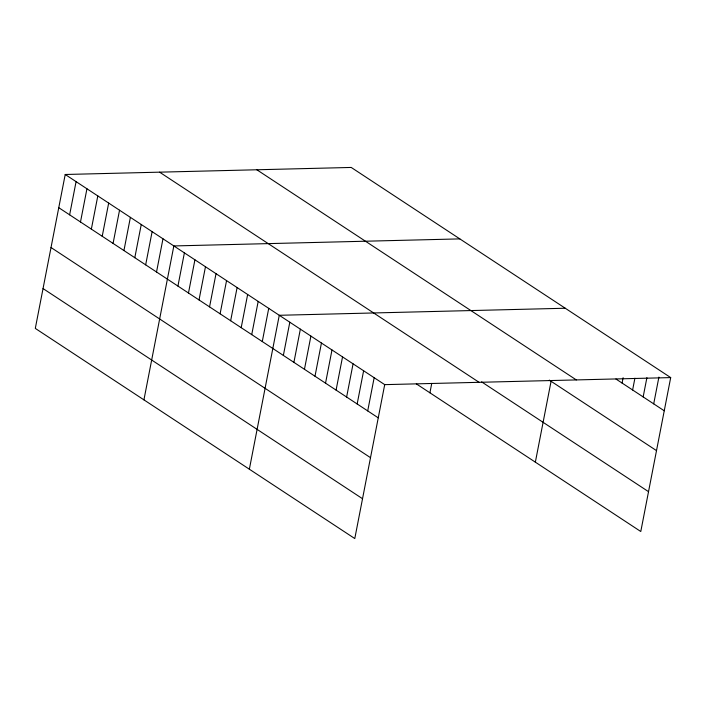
<?xml version="1.0" encoding="UTF-8"?>
<svg xmlns="http://www.w3.org/2000/svg" width="706" height="706" viewBox="0 0 706 706"><rect width="100%" height="100%" fill="white"/><g stroke="black" fill="none" stroke-linecap="round" stroke-linejoin="round"><path stroke-width="1.06" d="M65.217 174.488L35.3 328.405L354.783 538.554L384.708 384.638L65.217 174.488L351.217 167.446L670.7 377.595L640.783 531.512L416.346 383.879M69.629 214.836L76.08 181.636M80.493 221.975L86.944 188.784M91.356 229.123L97.807 195.924M102.22 236.272L108.671 203.072M113.075 243.411L119.535 210.22M123.938 250.559L130.389 217.36M134.802 257.708L141.253 224.508M145.665 264.847L152.117 231.647M156.529 271.995L162.98 238.796M143.927 399.861L173.844 245.944L459.835 238.893M177.93 286.071L184.39 252.88M188.476 293.008L194.927 259.808M199.021 299.944L205.472 266.744M209.558 306.881L216.018 273.681M220.104 313.817L226.555 280.617M230.65 320.753L237.101 287.554M241.196 327.681L247.647 294.49M251.733 334.618L258.184 301.418M262.279 341.554L268.73 308.354M249.359 469.208L279.276 315.291L565.268 308.24M283.362 355.427L289.813 322.227M293.908 362.354L300.359 329.164M304.454 369.291L310.905 336.1M314.991 376.227L321.442 343.028M325.537 383.164L331.988 349.964M336.082 390.1L342.534 356.901M346.62 397.037L353.071 363.837M357.165 403.964L363.616 370.774M367.711 410.901L374.162 377.701M429.919 392.81L431.754 383.376M535.351 462.156L551.077 381.275M622.074 383.049L623.116 377.692M632.62 389.986L634.906 378.204M643.157 396.922L646.908 377.639M653.703 403.85L658.91 377.083M384.708 384.638L670.7 377.595M615.923 379.007L664.249 410.786M256.834 169.767L576.325 379.916M549.312 380.119L656.501 450.622M481.598 381.867L648.523 491.667M159.6 172.167L479.083 382.317M58.766 207.688L378.248 417.837M51.026 247.524L370.509 457.673M43.04 288.569L362.531 498.718"/></g></svg>
